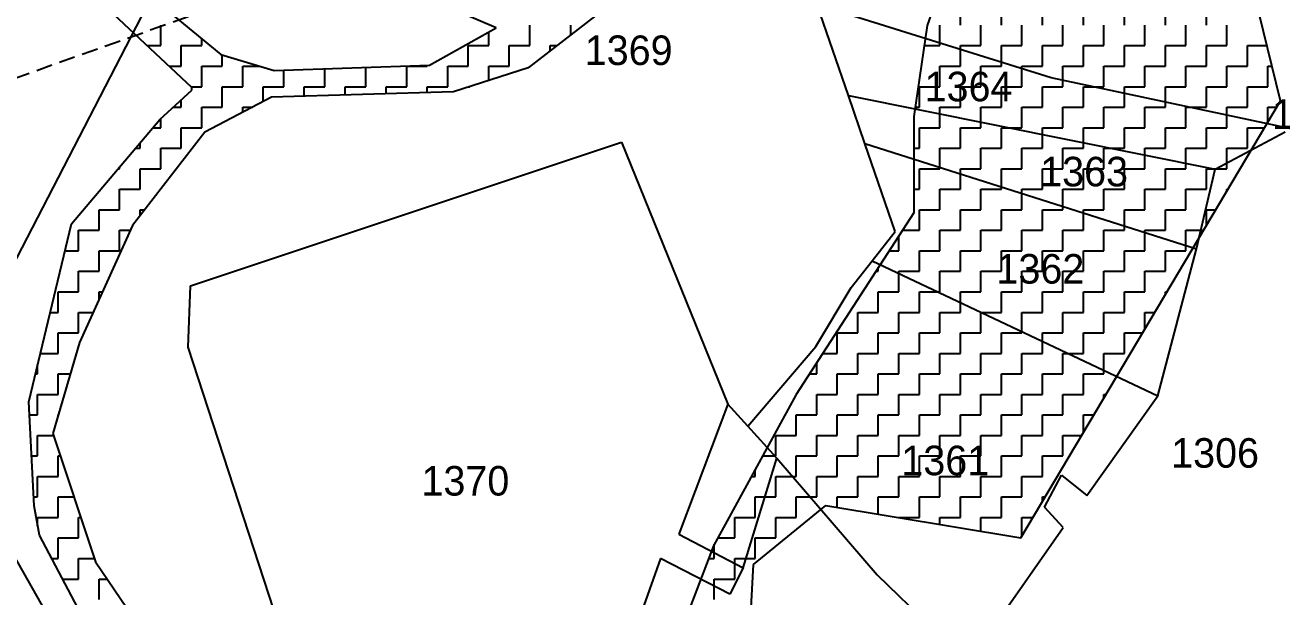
# Model space of a CAD drawing. Header units: metres. Extents: x 291362 to 296970, y 2012513 to 2016467.
# Drawn here: x 293337.3 to 293728.5, y 2013297.3 to 2013475.1 of the extents above; entities that cross this region are included whole.
import ezdxf
from ezdxf.enums import TextEntityAlignment as Align

# ---------------------------------------------------------------- set-up
doc = ezdxf.new("R2010")
doc.units = ezdxf.units.M
doc.linetypes.add('DASHED', pattern=[0.75, 0.5, -0.25])
for name, color, linetype in [('LINE_FOOTPATH', 1, 'DASHED'), ('POLY_HATCH', 12, 'Continuous'), ('POLY_PARCEL', 6, 'Continuous'), ('TEXT_PARCEL', 7, 'Continuous')]:
    doc.layers.add(name, color=color, linetype=linetype)
doc.styles.add('TEXT_MAP', font='')
doc.styles.get('TEXT_MAP').set_extended_font_data('Kruti Dev 050')

msp = doc.modelspace()

# ---------------------------------------------------------------- linework, layer by layer
at = {"layer": 'LINE_FOOTPATH', "ltscale": 10}
msp.add_line((293333.9, 2013458.54), (293423.1, 2013490.24), dxfattribs=at)
at = {"layer": 'POLY_HATCH'}
for p, q in [((293630.61, 2013510.72), (293618.13, 2013474.97)), ((293364.96, 2013493.41), (293398.24, 2013465.97)), ((293483.94, 2013474.28), (293437.34, 2013494.24)), ((293531.36, 2013490.91), (293493.92, 2013461.81)), ((293728.05, 2013451.56), (293719.73, 2013485.65)), ((293389.2, 2013455.7), (293360.08, 2013483.14)), ((293463.14, 2013462.64), (293483.94, 2013474.28)), ((293618.13, 2013474.97), (293613.97, 2013446.7)), ((293398.24, 2013465.97), (293414.88, 2013460.98)), ((293414.88, 2013460.98), (293463.14, 2013462.64)), ((293493.92, 2013461.81), (293470.62, 2013454.33)), ((293379.22, 2013445.72), (293389.2, 2013454.87)), ((293389.2, 2013454.87), (293389.2, 2013455.7)), ((293470.62, 2013454.33), (293414.05, 2013452.66)), ((293414.05, 2013452.66), (293393.25, 2013441.85)), ((293647.26, 2013315.67), (293728.05, 2013451.56)), ((293351.76, 2013413.29), (293379.22, 2013445.72)), ((293613.97, 2013446.7), (293613.97, 2013416.76)), ((293393.25, 2013441.85), (293370.78, 2013412.75)), ((293613.97, 2013416.76), (293577.36, 2013360.22)), ((293338.44, 2013357.98), (293351.76, 2013413.29)), ((293370.78, 2013412.75), (293354.28, 2013376.38)), ((293354.28, 2013376.38), (293345.96, 2013348.11)), ((293577.36, 2013360.22), (293551.58, 2013313.17)), ((293340.1, 2013325.56), (293338.44, 2013357.98)), ((293345.96, 2013348.11), (293359.27, 2013308.19)), ((293341.77, 2013316.41), (293340.1, 2013325.56)), ((293564.06, 2013307.35), (293586.52, 2013325.64)), ((293586.52, 2013325.64), (293647.26, 2013315.67)), ((293362.57, 2013277.33), (293341.77, 2013316.41)), ((293551.58, 2013313.17), (293525.79, 2013245.82)), ((293359.27, 2013308.19), (293380.07, 2013277.43)), ((293561.57, 2013264.11), (293564.06, 2013307.35))]:
    msp.add_line(p, q, dxfattribs=at)
at = {"layer": 'POLY_HATCH', "linetype": 'Continuous'}
for p, q in [((293628.41, 2013475.11), (293628.41, 2013481.5)), ((293641.18, 2013475.11), (293641.18, 2013481.5)), ((293679.47, 2013475.11), (293679.47, 2013481.12)), ((293692.23, 2013475.11), (293692.23, 2013481.5)), ((293705, 2013475.11), (293705, 2013481.5)), ((293653.94, 2013475.11), (293653.94, 2013478.25)), ((293666.7, 2013475.11), (293666.7, 2013479.69)), ((293379.52, 2013468.73), (293379.52, 2013475.11)), ((293481.63, 2013468.73), (293481.63, 2013472.99)), ((293494.39, 2013468.73), (293494.39, 2013475.11)), ((293507.16, 2013472.1), (293507.16, 2013475.11)), ((293622.03, 2013468.73), (293622.03, 2013475.11)), ((293634.79, 2013468.73), (293634.79, 2013475.11)), ((293647.56, 2013468.73), (293647.56, 2013475.11)), ((293660.32, 2013468.73), (293660.32, 2013475.11)), ((293673.09, 2013468.73), (293673.09, 2013475.11)), ((293685.85, 2013468.73), (293685.85, 2013475.11)), ((293698.61, 2013468.73), (293698.61, 2013475.11)), ((293711.38, 2013468.73), (293711.38, 2013475.11)), ((293375.37, 2013468.73), (293379.52, 2013468.73)), ((293385.9, 2013468.73), (293392.28, 2013468.73)), ((293385.9, 2013462.35), (293385.9, 2013468.73)), ((293392.28, 2013468.73), (293392.28, 2013470.88)), ((293475.25, 2013468.73), (293481.63, 2013468.73)), ((293475.25, 2013462.35), (293475.25, 2013468.73)), ((293488.01, 2013468.73), (293494.39, 2013468.73)), ((293488.01, 2013462.35), (293488.01, 2013468.73)), ((293500.77, 2013468.73), (293502.82, 2013468.73)), ((293500.77, 2013467.14), (293500.77, 2013468.73)), ((293617.21, 2013468.73), (293622.03, 2013468.73)), ((293628.41, 2013468.73), (293634.79, 2013468.73)), ((293628.41, 2013462.35), (293628.41, 2013468.73)), ((293641.18, 2013468.73), (293647.56, 2013468.73)), ((293641.18, 2013462.35), (293641.18, 2013468.73)), ((293653.94, 2013468.73), (293660.32, 2013468.73)), ((293653.94, 2013462.35), (293653.94, 2013468.73)), ((293666.7, 2013468.73), (293673.09, 2013468.73)), ((293666.7, 2013462.35), (293666.7, 2013468.73)), ((293679.47, 2013468.73), (293685.85, 2013468.73)), ((293679.47, 2013462.35), (293679.47, 2013468.73)), ((293692.23, 2013468.73), (293698.61, 2013468.73)), ((293692.23, 2013462.35), (293692.23, 2013468.73)), ((293705, 2013468.73), (293711.38, 2013468.73)), ((293705, 2013462.35), (293705, 2013468.73)), ((293717.76, 2013468.73), (293723.86, 2013468.73)), ((293717.76, 2013462.35), (293717.76, 2013468.73)), ((293398.66, 2013462.35), (293398.66, 2013465.84)), ((293382.14, 2013462.35), (293385.9, 2013462.35)), ((293392.28, 2013462.35), (293398.66, 2013462.35)), ((293392.28, 2013455.97), (293392.28, 2013462.35)), ((293405.05, 2013462.35), (293410.3, 2013462.35)), ((293405.05, 2013455.97), (293405.05, 2013462.35)), ((293417.81, 2013455.97), (293417.81, 2013461.08)), ((293430.57, 2013455.97), (293430.57, 2013461.52)), ((293443.34, 2013455.97), (293443.34, 2013461.96)), ((293456.1, 2013462.35), (293462.48, 2013462.35)), ((293456.1, 2013455.97), (293456.1, 2013462.35)), ((293462.48, 2013462.35), (293462.48, 2013462.62)), ((293468.86, 2013462.35), (293475.25, 2013462.35)), ((293468.86, 2013455.97), (293468.86, 2013462.35)), ((293481.63, 2013462.35), (293488.01, 2013462.35)), ((293481.63, 2013457.86), (293481.63, 2013462.35)), ((293494.39, 2013462.35), (293494.61, 2013462.35)), ((293494.39, 2013462.18), (293494.39, 2013462.35)), ((293622.03, 2013462.35), (293628.41, 2013462.35)), ((293622.03, 2013455.97), (293622.03, 2013462.35)), ((293634.79, 2013462.35), (293641.18, 2013462.35)), ((293634.79, 2013455.97), (293634.79, 2013462.35)), ((293647.56, 2013462.35), (293653.94, 2013462.35)), ((293647.56, 2013455.97), (293647.56, 2013462.35)), ((293660.32, 2013462.35), (293666.7, 2013462.35)), ((293660.32, 2013455.97), (293660.32, 2013462.35)), ((293673.09, 2013462.35), (293679.47, 2013462.35)), ((293673.09, 2013455.97), (293673.09, 2013462.35)), ((293685.85, 2013462.35), (293692.23, 2013462.35)), ((293685.85, 2013455.97), (293685.85, 2013462.35)), ((293698.61, 2013462.35), (293705, 2013462.35)), ((293698.61, 2013455.97), (293698.61, 2013462.35)), ((293711.38, 2013462.35), (293717.76, 2013462.35)), ((293711.38, 2013455.97), (293711.38, 2013462.35)), ((293724.14, 2013462.35), (293725.41, 2013462.35)), ((293724.14, 2013455.97), (293724.14, 2013462.35)), ((293388.91, 2013455.97), (293392.28, 2013455.97)), ((293398.66, 2013455.97), (293405.05, 2013455.97)), ((293398.66, 2013449.59), (293398.66, 2013455.97)), ((293411.43, 2013455.97), (293417.81, 2013455.97)), ((293411.43, 2013451.3), (293411.43, 2013455.97)), ((293424.19, 2013455.97), (293430.57, 2013455.97)), ((293424.19, 2013452.96), (293424.19, 2013455.97)), ((293436.95, 2013455.97), (293443.34, 2013455.97)), ((293436.95, 2013453.34), (293436.95, 2013455.97)), ((293449.72, 2013455.97), (293456.1, 2013455.97)), ((293449.72, 2013453.71), (293449.72, 2013455.97)), ((293462.48, 2013455.97), (293468.86, 2013455.97)), ((293462.48, 2013454.09), (293462.48, 2013455.97)), ((293475.25, 2013455.97), (293475.74, 2013455.97)), ((293475.25, 2013455.81), (293475.25, 2013455.97)), ((293615.65, 2013455.97), (293622.03, 2013455.97)), ((293615.65, 2013449.59), (293615.65, 2013455.97)), ((293628.41, 2013455.97), (293634.79, 2013455.97)), ((293628.41, 2013449.59), (293628.41, 2013455.97)), ((293641.18, 2013455.97), (293647.56, 2013455.97)), ((293641.18, 2013449.59), (293641.18, 2013455.97)), ((293653.94, 2013455.97), (293660.32, 2013455.97)), ((293653.94, 2013449.59), (293653.94, 2013455.97)), ((293666.7, 2013455.97), (293673.09, 2013455.97)), ((293666.7, 2013449.59), (293666.7, 2013455.97)), ((293679.47, 2013455.97), (293685.85, 2013455.97)), ((293679.47, 2013449.59), (293679.47, 2013455.97)), ((293692.23, 2013455.97), (293698.61, 2013455.97)), ((293692.23, 2013449.59), (293692.23, 2013455.97)), ((293705, 2013455.97), (293711.38, 2013455.97)), ((293705, 2013449.59), (293705, 2013455.97)), ((293717.76, 2013455.97), (293724.14, 2013455.97)), ((293717.76, 2013449.59), (293717.76, 2013455.97)), ((293383.44, 2013449.59), (293385.9, 2013449.59)), ((293385.9, 2013449.59), (293385.9, 2013451.84)), ((293392.28, 2013449.59), (293398.66, 2013449.59)), ((293392.28, 2013443.2), (293392.28, 2013449.59)), ((293405.05, 2013449.59), (293408.13, 2013449.59)), ((293405.05, 2013447.98), (293405.05, 2013449.59)), ((293614.39, 2013449.59), (293615.65, 2013449.59)), ((293622.03, 2013449.59), (293628.41, 2013449.59)), ((293622.03, 2013443.2), (293622.03, 2013449.59)), ((293634.79, 2013449.59), (293641.18, 2013449.59)), ((293634.79, 2013443.2), (293634.79, 2013449.59)), ((293647.56, 2013449.59), (293653.94, 2013449.59)), ((293647.56, 2013443.2), (293647.56, 2013449.59)), ((293660.32, 2013449.59), (293666.7, 2013449.59)), ((293660.32, 2013443.2), (293660.32, 2013449.59)), ((293673.09, 2013449.59), (293679.47, 2013449.59)), ((293673.09, 2013443.2), (293673.09, 2013449.59)), ((293685.85, 2013449.59), (293692.23, 2013449.59)), ((293685.85, 2013443.2), (293685.85, 2013449.59)), ((293698.61, 2013449.59), (293705, 2013449.59)), ((293698.61, 2013443.2), (293698.61, 2013449.59)), ((293711.38, 2013449.59), (293717.76, 2013449.59)), ((293711.38, 2013443.2), (293711.38, 2013449.59)), ((293724.14, 2013449.59), (293726.87, 2013449.59)), ((293724.14, 2013444.99), (293724.14, 2013449.59)), ((293379.52, 2013443.2), (293379.52, 2013445.99)), ((293377.09, 2013443.2), (293379.52, 2013443.2)), ((293385.9, 2013443.2), (293392.28, 2013443.2)), ((293385.9, 2013436.82), (293385.9, 2013443.2)), ((293615.65, 2013443.2), (293622.03, 2013443.2)), ((293615.65, 2013436.82), (293615.65, 2013443.2)), ((293628.41, 2013443.2), (293634.79, 2013443.2)), ((293628.41, 2013436.82), (293628.41, 2013443.2)), ((293641.18, 2013443.2), (293647.56, 2013443.2)), ((293641.18, 2013436.82), (293641.18, 2013443.2)), ((293653.94, 2013443.2), (293660.32, 2013443.2)), ((293653.94, 2013436.82), (293653.94, 2013443.2)), ((293666.7, 2013443.2), (293673.09, 2013443.2)), ((293666.7, 2013436.82), (293666.7, 2013443.2)), ((293679.47, 2013443.2), (293685.85, 2013443.2)), ((293679.47, 2013436.82), (293679.47, 2013443.2)), ((293692.23, 2013443.2), (293698.61, 2013443.2)), ((293692.23, 2013436.82), (293692.23, 2013443.2)), ((293705, 2013443.2), (293711.38, 2013443.2)), ((293705, 2013436.82), (293705, 2013443.2)), ((293717.76, 2013443.2), (293723.08, 2013443.2)), ((293717.76, 2013436.82), (293717.76, 2013443.2)), ((293373.14, 2013436.82), (293373.14, 2013438.53)), ((293371.69, 2013436.82), (293373.14, 2013436.82)), ((293379.52, 2013436.82), (293385.9, 2013436.82)), ((293379.52, 2013430.44), (293379.52, 2013436.82)), ((293613.97, 2013436.82), (293615.65, 2013436.82)), ((293622.03, 2013436.82), (293628.41, 2013436.82)), ((293622.03, 2013430.44), (293622.03, 2013436.82)), ((293634.79, 2013436.82), (293641.18, 2013436.82)), ((293634.79, 2013430.44), (293634.79, 2013436.82)), ((293647.56, 2013436.82), (293653.94, 2013436.82)), ((293647.56, 2013430.44), (293647.56, 2013436.82)), ((293660.32, 2013436.82), (293666.7, 2013436.82)), ((293660.32, 2013430.44), (293660.32, 2013436.82)), ((293673.09, 2013436.82), (293679.47, 2013436.82)), ((293673.09, 2013430.44), (293673.09, 2013436.82)), ((293685.85, 2013436.82), (293692.23, 2013436.82)), ((293685.85, 2013430.44), (293685.85, 2013436.82)), ((293698.61, 2013436.82), (293705, 2013436.82)), ((293698.61, 2013430.44), (293698.61, 2013436.82)), ((293711.38, 2013436.82), (293717.76, 2013436.82)), ((293711.38, 2013430.44), (293711.38, 2013436.82)), ((293366.28, 2013430.44), (293366.75, 2013430.44)), ((293366.75, 2013430.44), (293366.75, 2013431)), ((293373.14, 2013430.44), (293379.52, 2013430.44)), ((293373.14, 2013424.06), (293373.14, 2013430.44)), ((293615.65, 2013430.44), (293622.03, 2013430.44)), ((293615.65, 2013424.06), (293615.65, 2013430.44)), ((293628.41, 2013430.44), (293634.79, 2013430.44)), ((293628.41, 2013424.06), (293628.41, 2013430.44)), ((293641.18, 2013430.44), (293647.56, 2013430.44)), ((293641.18, 2013424.06), (293641.18, 2013430.44)), ((293653.94, 2013430.44), (293660.32, 2013430.44)), ((293653.94, 2013424.06), (293653.94, 2013430.44)), ((293666.7, 2013430.44), (293673.09, 2013430.44)), ((293666.7, 2013424.06), (293666.7, 2013430.44)), ((293679.47, 2013430.44), (293685.85, 2013430.44)), ((293679.47, 2013424.06), (293679.47, 2013430.44)), ((293692.23, 2013430.44), (293698.61, 2013430.44)), ((293692.23, 2013424.06), (293692.23, 2013430.44)), ((293705, 2013430.44), (293711.38, 2013430.44)), ((293705, 2013424.06), (293705, 2013430.44)), ((293366.75, 2013424.06), (293373.14, 2013424.06)), ((293366.75, 2013417.68), (293366.75, 2013424.06)), ((293613.97, 2013424.06), (293615.65, 2013424.06)), ((293622.03, 2013424.06), (293628.41, 2013424.06)), ((293622.03, 2013417.68), (293622.03, 2013424.06)), ((293634.79, 2013424.06), (293641.18, 2013424.06)), ((293634.79, 2013417.68), (293634.79, 2013424.06)), ((293647.56, 2013424.06), (293653.94, 2013424.06)), ((293647.56, 2013417.68), (293647.56, 2013424.06)), ((293660.32, 2013424.06), (293666.7, 2013424.06)), ((293660.32, 2013417.68), (293660.32, 2013424.06)), ((293673.09, 2013424.06), (293679.47, 2013424.06)), ((293673.09, 2013417.68), (293673.09, 2013424.06)), ((293685.85, 2013424.06), (293692.23, 2013424.06)), ((293685.85, 2013417.68), (293685.85, 2013424.06)), ((293698.61, 2013424.06), (293705, 2013424.06)), ((293698.61, 2013417.68), (293698.61, 2013424.06)), ((293711.38, 2013424.06), (293711.7, 2013424.06)), ((293711.38, 2013423.52), (293711.38, 2013424.06)), ((293360.37, 2013417.68), (293366.75, 2013417.68)), ((293360.37, 2013411.29), (293360.37, 2013417.68)), ((293373.14, 2013417.68), (293374.59, 2013417.68)), ((293373.14, 2013415.8), (293373.14, 2013417.68)), ((293615.65, 2013417.68), (293622.03, 2013417.68)), ((293615.65, 2013411.29), (293615.65, 2013417.68)), ((293628.41, 2013417.68), (293634.79, 2013417.68)), ((293628.41, 2013411.29), (293628.41, 2013417.68)), ((293641.18, 2013417.68), (293647.56, 2013417.68)), ((293641.18, 2013411.29), (293641.18, 2013417.68)), ((293653.94, 2013417.68), (293660.32, 2013417.68)), ((293653.94, 2013411.29), (293653.94, 2013417.68)), ((293666.7, 2013417.68), (293673.09, 2013417.68)), ((293666.7, 2013411.29), (293666.7, 2013417.68)), ((293679.47, 2013417.68), (293685.85, 2013417.68)), ((293679.47, 2013411.29), (293679.47, 2013417.68)), ((293692.23, 2013417.68), (293698.61, 2013417.68)), ((293692.23, 2013411.29), (293692.23, 2013417.68)), ((293705, 2013417.68), (293707.9, 2013417.68)), ((293705, 2013412.78), (293705, 2013417.68)), ((293353.99, 2013411.29), (293360.37, 2013411.29)), ((293353.99, 2013404.91), (293353.99, 2013411.29)), ((293366.75, 2013411.29), (293370.12, 2013411.29)), ((293366.75, 2013404.91), (293366.75, 2013411.29)), ((293610.43, 2013411.29), (293615.65, 2013411.29)), ((293622.03, 2013411.29), (293628.41, 2013411.29)), ((293622.03, 2013404.91), (293622.03, 2013411.29)), ((293634.79, 2013411.29), (293641.18, 2013411.29)), ((293634.79, 2013404.91), (293634.79, 2013411.29)), ((293647.56, 2013411.29), (293653.94, 2013411.29)), ((293647.56, 2013404.91), (293647.56, 2013411.29)), ((293660.32, 2013411.29), (293666.7, 2013411.29)), ((293660.32, 2013404.91), (293660.32, 2013411.29)), ((293673.09, 2013411.29), (293679.47, 2013411.29)), ((293673.09, 2013404.91), (293673.09, 2013411.29)), ((293685.85, 2013411.29), (293692.23, 2013411.29)), ((293685.85, 2013404.91), (293685.85, 2013411.29)), ((293698.61, 2013411.29), (293704.11, 2013411.29)), ((293698.61, 2013404.91), (293698.61, 2013411.29)), ((293609.27, 2013404.91), (293609.27, 2013409.5)), ((293349.74, 2013404.91), (293353.99, 2013404.91)), ((293360.37, 2013404.91), (293366.75, 2013404.91)), ((293360.37, 2013398.53), (293360.37, 2013404.91)), ((293606.29, 2013404.91), (293609.27, 2013404.91)), ((293615.65, 2013404.91), (293622.03, 2013404.91)), ((293615.65, 2013398.53), (293615.65, 2013404.91)), ((293628.41, 2013404.91), (293634.79, 2013404.91)), ((293628.41, 2013398.53), (293628.41, 2013404.91)), ((293641.18, 2013404.91), (293647.56, 2013404.91)), ((293641.18, 2013398.53), (293641.18, 2013404.91)), ((293653.94, 2013404.91), (293660.32, 2013404.91)), ((293653.94, 2013398.53), (293653.94, 2013404.91)), ((293666.7, 2013404.91), (293673.09, 2013404.91)), ((293666.7, 2013398.53), (293666.7, 2013404.91)), ((293679.47, 2013404.91), (293685.85, 2013404.91)), ((293679.47, 2013398.53), (293679.47, 2013404.91)), ((293692.23, 2013404.91), (293698.61, 2013404.91)), ((293692.23, 2013398.53), (293692.23, 2013404.91)), ((293353.99, 2013398.53), (293360.37, 2013398.53)), ((293353.99, 2013392.15), (293353.99, 2013398.53)), ((293602.16, 2013398.53), (293602.88, 2013398.53)), ((293602.88, 2013398.53), (293602.88, 2013399.64)), ((293609.27, 2013398.53), (293615.65, 2013398.53)), ((293609.27, 2013392.15), (293609.27, 2013398.53)), ((293622.03, 2013398.53), (293628.41, 2013398.53)), ((293622.03, 2013392.15), (293622.03, 2013398.53)), ((293634.79, 2013398.53), (293641.18, 2013398.53)), ((293634.79, 2013392.15), (293634.79, 2013398.53)), ((293647.56, 2013398.53), (293653.94, 2013398.53)), ((293647.56, 2013392.15), (293647.56, 2013398.53)), ((293660.32, 2013398.53), (293666.7, 2013398.53)), ((293660.32, 2013392.15), (293660.32, 2013398.53)), ((293673.09, 2013398.53), (293679.47, 2013398.53)), ((293673.09, 2013392.15), (293673.09, 2013398.53)), ((293685.85, 2013398.53), (293692.23, 2013398.53)), ((293685.85, 2013392.15), (293685.85, 2013398.53)), ((293347.61, 2013392.15), (293353.99, 2013392.15)), ((293347.61, 2013385.77), (293347.61, 2013392.15)), ((293360.37, 2013392.15), (293361.43, 2013392.15)), ((293360.37, 2013389.81), (293360.37, 2013392.15)), ((293602.88, 2013392.15), (293609.27, 2013392.15)), ((293602.88, 2013385.77), (293602.88, 2013392.15)), ((293615.65, 2013392.15), (293622.03, 2013392.15)), ((293615.65, 2013385.77), (293615.65, 2013392.15)), ((293628.41, 2013392.15), (293634.79, 2013392.15)), ((293628.41, 2013385.77), (293628.41, 2013392.15)), ((293641.18, 2013392.15), (293647.56, 2013392.15)), ((293641.18, 2013385.77), (293641.18, 2013392.15)), ((293653.94, 2013392.15), (293660.32, 2013392.15)), ((293653.94, 2013385.77), (293653.94, 2013392.15)), ((293666.7, 2013392.15), (293673.09, 2013392.15)), ((293666.7, 2013385.77), (293666.7, 2013392.15)), ((293679.47, 2013392.15), (293685.85, 2013392.15)), ((293679.47, 2013385.77), (293679.47, 2013392.15)), ((293692.23, 2013392.15), (293692.73, 2013392.15)), ((293692.23, 2013391.31), (293692.23, 2013392.15)), ((293345.13, 2013385.77), (293347.61, 2013385.77)), ((293353.99, 2013385.77), (293358.54, 2013385.77)), ((293353.99, 2013379.38), (293353.99, 2013385.77)), ((293596.5, 2013385.77), (293602.88, 2013385.77)), ((293596.5, 2013379.38), (293596.5, 2013385.77)), ((293609.27, 2013385.77), (293615.65, 2013385.77)), ((293609.27, 2013379.38), (293609.27, 2013385.77)), ((293622.03, 2013385.77), (293628.41, 2013385.77)), ((293622.03, 2013379.38), (293622.03, 2013385.77)), ((293634.79, 2013385.77), (293641.18, 2013385.77)), ((293634.79, 2013379.38), (293634.79, 2013385.77)), ((293647.56, 2013385.77), (293653.94, 2013385.77)), ((293647.56, 2013379.38), (293647.56, 2013385.77)), ((293660.32, 2013385.77), (293666.7, 2013385.77)), ((293660.32, 2013379.38), (293660.32, 2013385.77)), ((293673.09, 2013385.77), (293679.47, 2013385.77)), ((293673.09, 2013379.38), (293673.09, 2013385.77)), ((293685.85, 2013385.77), (293688.93, 2013385.77)), ((293685.85, 2013380.58), (293685.85, 2013385.77)), ((293347.61, 2013379.38), (293353.99, 2013379.38)), ((293347.61, 2013373), (293347.61, 2013379.38)), ((293590.12, 2013379.38), (293596.5, 2013379.38)), ((293590.12, 2013373), (293590.12, 2013379.38)), ((293602.88, 2013379.38), (293609.27, 2013379.38)), ((293602.88, 2013373), (293602.88, 2013379.38)), ((293615.65, 2013379.38), (293622.03, 2013379.38)), ((293615.65, 2013373), (293615.65, 2013379.38)), ((293628.41, 2013379.38), (293634.79, 2013379.38)), ((293628.41, 2013373), (293628.41, 2013379.38)), ((293641.18, 2013379.38), (293647.56, 2013379.38)), ((293641.18, 2013373), (293641.18, 2013379.38)), ((293653.94, 2013379.38), (293660.32, 2013379.38)), ((293653.94, 2013373), (293653.94, 2013379.38)), ((293666.7, 2013379.38), (293673.09, 2013379.38)), ((293666.7, 2013373), (293666.7, 2013379.38)), ((293679.47, 2013379.38), (293685.14, 2013379.38)), ((293679.47, 2013373), (293679.47, 2013379.38)), ((293342.06, 2013373), (293347.61, 2013373)), ((293585.64, 2013373), (293590.12, 2013373)), ((293596.5, 2013373), (293602.88, 2013373)), ((293596.5, 2013366.62), (293596.5, 2013373)), ((293609.27, 2013373), (293615.65, 2013373)), ((293609.27, 2013366.62), (293609.27, 2013373)), ((293622.03, 2013373), (293628.41, 2013373)), ((293622.03, 2013366.62), (293622.03, 2013373)), ((293634.79, 2013373), (293641.18, 2013373)), ((293634.79, 2013366.62), (293634.79, 2013373)), ((293647.56, 2013373), (293653.94, 2013373)), ((293647.56, 2013366.62), (293647.56, 2013373)), ((293660.32, 2013373), (293666.7, 2013373)), ((293660.32, 2013366.62), (293660.32, 2013373)), ((293673.09, 2013373), (293679.47, 2013373)), ((293673.09, 2013366.62), (293673.09, 2013373)), ((293341.23, 2013366.62), (293341.23, 2013369.55)), ((293583.74, 2013366.62), (293583.74, 2013370.07)), ((293340.52, 2013366.62), (293341.23, 2013366.62)), ((293347.61, 2013366.62), (293351.4, 2013366.62)), ((293347.61, 2013360.24), (293347.61, 2013366.62)), ((293581.5, 2013366.62), (293583.74, 2013366.62)), ((293590.12, 2013366.62), (293596.5, 2013366.62)), ((293590.12, 2013360.24), (293590.12, 2013366.62)), ((293602.88, 2013366.62), (293609.27, 2013366.62)), ((293602.88, 2013360.24), (293602.88, 2013366.62)), ((293615.65, 2013366.62), (293622.03, 2013366.62)), ((293615.65, 2013360.24), (293615.65, 2013366.62)), ((293628.41, 2013366.62), (293634.79, 2013366.62)), ((293628.41, 2013360.24), (293628.41, 2013366.62)), ((293641.18, 2013366.62), (293647.56, 2013366.62)), ((293641.18, 2013360.24), (293641.18, 2013366.62)), ((293653.94, 2013366.62), (293660.32, 2013366.62)), ((293653.94, 2013360.24), (293653.94, 2013366.62)), ((293666.7, 2013366.62), (293673.09, 2013366.62)), ((293666.7, 2013360.24), (293666.7, 2013366.62)), ((293341.23, 2013360.24), (293347.61, 2013360.24)), ((293341.23, 2013353.86), (293341.23, 2013360.24)), ((293583.74, 2013360.24), (293590.12, 2013360.24)), ((293583.74, 2013353.86), (293583.74, 2013360.24)), ((293596.5, 2013360.24), (293602.88, 2013360.24)), ((293596.5, 2013353.86), (293596.5, 2013360.24)), ((293609.27, 2013360.24), (293615.65, 2013360.24)), ((293609.27, 2013353.86), (293609.27, 2013360.24)), ((293622.03, 2013360.24), (293628.41, 2013360.24)), ((293622.03, 2013353.86), (293622.03, 2013360.24)), ((293634.79, 2013360.24), (293641.18, 2013360.24)), ((293634.79, 2013353.86), (293634.79, 2013360.24)), ((293647.56, 2013360.24), (293653.94, 2013360.24)), ((293647.56, 2013353.86), (293647.56, 2013360.24)), ((293660.32, 2013360.24), (293666.7, 2013360.24)), ((293660.32, 2013353.86), (293660.32, 2013360.24)), ((293673.09, 2013360.24), (293673.76, 2013360.24)), ((293673.09, 2013359.11), (293673.09, 2013360.24)), ((293338.65, 2013353.86), (293341.23, 2013353.86)), ((293347.61, 2013353.86), (293347.65, 2013353.86)), ((293347.61, 2013353.72), (293347.61, 2013353.86)), ((293577.36, 2013353.86), (293583.74, 2013353.86)), ((293577.36, 2013347.47), (293577.36, 2013353.86)), ((293590.12, 2013353.86), (293596.5, 2013353.86)), ((293590.12, 2013347.47), (293590.12, 2013353.86)), ((293602.88, 2013353.86), (293609.27, 2013353.86)), ((293602.88, 2013347.47), (293602.88, 2013353.86)), ((293615.65, 2013353.86), (293622.03, 2013353.86)), ((293615.65, 2013347.47), (293615.65, 2013353.86)), ((293628.41, 2013353.86), (293634.79, 2013353.86)), ((293628.41, 2013347.47), (293628.41, 2013353.86)), ((293641.18, 2013353.86), (293647.56, 2013353.86)), ((293641.18, 2013347.47), (293641.18, 2013353.86)), ((293653.94, 2013353.86), (293660.32, 2013353.86)), ((293653.94, 2013347.47), (293653.94, 2013353.86)), ((293666.7, 2013353.86), (293669.96, 2013353.86)), ((293666.7, 2013348.37), (293666.7, 2013353.86)), ((293341.23, 2013347.47), (293346.17, 2013347.47)), ((293341.23, 2013341.09), (293341.23, 2013347.47)), ((293570.98, 2013347.47), (293577.36, 2013347.47)), ((293570.98, 2013341.09), (293570.98, 2013347.47)), ((293583.74, 2013347.47), (293590.12, 2013347.47)), ((293583.74, 2013341.09), (293583.74, 2013347.47)), ((293596.5, 2013347.47), (293602.88, 2013347.47)), ((293596.5, 2013341.09), (293596.5, 2013347.47)), ((293609.27, 2013347.47), (293615.65, 2013347.47)), ((293609.27, 2013341.09), (293609.27, 2013347.47)), ((293622.03, 2013347.47), (293628.41, 2013347.47)), ((293622.03, 2013341.09), (293622.03, 2013347.47)), ((293634.79, 2013347.47), (293641.18, 2013347.47)), ((293634.79, 2013341.09), (293634.79, 2013347.47)), ((293647.56, 2013347.47), (293653.94, 2013347.47)), ((293647.56, 2013341.09), (293647.56, 2013347.47)), ((293660.32, 2013347.47), (293666.17, 2013347.47)), ((293660.32, 2013341.09), (293660.32, 2013347.47)), ((293339.31, 2013341.09), (293341.23, 2013341.09)), ((293347.61, 2013341.09), (293348.3, 2013341.09)), ((293347.61, 2013334.71), (293347.61, 2013341.09)), ((293566.88, 2013341.09), (293570.98, 2013341.09)), ((293577.36, 2013341.09), (293583.74, 2013341.09)), ((293577.36, 2013334.71), (293577.36, 2013341.09)), ((293590.12, 2013341.09), (293596.5, 2013341.09)), ((293590.12, 2013334.71), (293590.12, 2013341.09)), ((293602.88, 2013341.09), (293609.27, 2013341.09)), ((293602.88, 2013334.71), (293602.88, 2013341.09)), ((293615.65, 2013341.09), (293622.03, 2013341.09)), ((293615.65, 2013334.71), (293615.65, 2013341.09)), ((293628.41, 2013341.09), (293634.79, 2013341.09)), ((293628.41, 2013334.71), (293628.41, 2013341.09)), ((293641.18, 2013341.09), (293647.56, 2013341.09)), ((293641.18, 2013334.71), (293641.18, 2013341.09)), ((293653.94, 2013341.09), (293660.32, 2013341.09)), ((293653.94, 2013334.71), (293653.94, 2013341.09)), ((293564.59, 2013334.71), (293564.59, 2013336.92)), ((293341.23, 2013334.71), (293347.61, 2013334.71)), ((293341.23, 2013328.33), (293341.23, 2013334.71)), ((293563.38, 2013334.71), (293564.59, 2013334.71)), ((293570.98, 2013334.71), (293577.36, 2013334.71)), ((293570.98, 2013328.33), (293570.98, 2013334.71)), ((293583.74, 2013334.71), (293590.12, 2013334.71)), ((293583.74, 2013328.33), (293583.74, 2013334.71)), ((293596.5, 2013334.71), (293602.88, 2013334.71)), ((293596.5, 2013328.33), (293596.5, 2013334.71)), ((293609.27, 2013334.71), (293615.65, 2013334.71)), ((293609.27, 2013328.33), (293609.27, 2013334.71)), ((293622.03, 2013334.71), (293628.41, 2013334.71)), ((293622.03, 2013328.33), (293622.03, 2013334.71)), ((293634.79, 2013334.71), (293641.18, 2013334.71)), ((293634.79, 2013328.33), (293634.79, 2013334.71)), ((293647.56, 2013334.71), (293653.94, 2013334.71)), ((293647.56, 2013328.33), (293647.56, 2013334.71)), ((293339.96, 2013328.33), (293341.23, 2013328.33)), ((293347.61, 2013328.33), (293352.55, 2013328.33)), ((293347.61, 2013321.95), (293347.61, 2013328.33)), ((293564.59, 2013328.33), (293570.98, 2013328.33)), ((293564.59, 2013321.95), (293564.59, 2013328.33)), ((293577.36, 2013328.33), (293583.74, 2013328.33)), ((293577.36, 2013321.95), (293577.36, 2013328.33)), ((293590.12, 2013328.33), (293596.5, 2013328.33)), ((293590.12, 2013325.05), (293590.12, 2013328.33)), ((293602.88, 2013328.33), (293609.27, 2013328.33)), ((293602.88, 2013322.96), (293602.88, 2013328.33)), ((293615.65, 2013328.33), (293622.03, 2013328.33)), ((293615.65, 2013321.95), (293615.65, 2013328.33)), ((293628.41, 2013328.33), (293634.79, 2013328.33)), ((293628.41, 2013321.95), (293628.41, 2013328.33)), ((293641.18, 2013328.33), (293647.56, 2013328.33)), ((293641.18, 2013321.95), (293641.18, 2013328.33)), ((293653.94, 2013328.33), (293654.79, 2013328.33)), ((293653.94, 2013326.9), (293653.94, 2013328.33)), ((293341.23, 2013321.95), (293347.61, 2013321.95)), ((293341.23, 2013319.38), (293341.23, 2013321.95)), ((293353.99, 2013321.95), (293354.68, 2013321.95)), ((293353.99, 2013315.57), (293353.99, 2013321.95)), ((293558.21, 2013321.95), (293564.59, 2013321.95)), ((293558.21, 2013315.57), (293558.21, 2013321.95)), ((293570.98, 2013321.95), (293577.36, 2013321.95)), ((293570.98, 2013315.57), (293570.98, 2013321.95)), ((293609.27, 2013321.95), (293615.65, 2013321.95)), ((293609.27, 2013321.91), (293609.27, 2013321.95)), ((293622.03, 2013321.95), (293628.41, 2013321.95)), ((293622.03, 2013319.81), (293622.03, 2013321.95)), ((293634.79, 2013321.95), (293641.18, 2013321.95)), ((293634.79, 2013317.71), (293634.79, 2013321.95)), ((293647.56, 2013321.95), (293650.99, 2013321.95)), ((293647.56, 2013316.17), (293647.56, 2013321.95)), ((293347.61, 2013315.57), (293353.99, 2013315.57)), ((293347.61, 2013309.18), (293347.61, 2013315.57)), ((293551.83, 2013309.18), (293551.83, 2013313.62)), ((293552.89, 2013315.57), (293558.21, 2013315.57)), ((293564.59, 2013315.57), (293570.98, 2013315.57)), ((293564.59, 2013309.18), (293564.59, 2013315.57)), ((293345.61, 2013309.18), (293347.61, 2013309.18)), ((293353.99, 2013309.18), (293358.94, 2013309.18)), ((293353.99, 2013302.8), (293353.99, 2013309.18)), ((293550.05, 2013309.18), (293551.83, 2013309.18)), ((293558.21, 2013309.18), (293564.59, 2013309.18)), ((293558.21, 2013302.8), (293558.21, 2013309.18)), ((293349.01, 2013302.8), (293353.99, 2013302.8)), ((293360.37, 2013302.8), (293362.91, 2013302.8)), ((293360.37, 2013296.42), (293360.37, 2013302.8)), ((293551.83, 2013302.8), (293558.21, 2013302.8)), ((293551.83, 2013296.42), (293551.83, 2013302.8))]:
    msp.add_line(p, q, dxfattribs=at)
at = {"layer": 'POLY_PARCEL'}
for p, q in [((293327, 2013387.75), (293383.82, 2013497.63)), ((293656.7, 2013458.68), (293583.89, 2013481.44)), ((293593.58, 2013453.24), (293583.89, 2013481.44)), ((293731.4, 2013442.9), (293656.7, 2013458.68)), ((293593.58, 2013453.24), (293707.73, 2013430.28)), ((293598.72, 2013438.29), (293593.58, 2013453.24)), ((293707.73, 2013430.28), (293729.54, 2013441.91)), ((293388.77, 2013394.06), (293522.92, 2013438.74)), ((293522.92, 2013438.74), (293556.06, 2013357.25)), ((293598.72, 2013438.29), (293701.95, 2013405.57)), ((293608.14, 2013410.88), (293598.72, 2013438.29)), ((293701.95, 2013405.57), (293707.73, 2013430.28)), ((293601.01, 2013401.84), (293608.14, 2013410.88)), ((293689.85, 2013359.83), (293701.95, 2013405.57)), ((293594.46, 2013393.53), (293601.01, 2013401.84)), ((293601.01, 2013401.84), (293689.85, 2013359.83)), ((293388.09, 2013374.93), (293388.77, 2013394.06)), ((293583.41, 2013375.13), (293594.46, 2013393.53)), ((293436.49, 2013226.67), (293388.09, 2013374.93)), ((293562.26, 2013350.41), (293583.41, 2013375.13)), ((293667.75, 2013328.81), (293689.85, 2013359.83)), ((293556.06, 2013357.25), (293540.8, 2013316.77)), ((293562.26, 2013350.41), (293556.06, 2013357.25)), ((293571.31, 2013340.43), (293562.26, 2013350.41)), ((293560.79, 2013306.26), (293571.31, 2013340.43)), ((293571.31, 2013340.43), (293602.52, 2013304.1)), ((293320.71, 2013333.02), (293344.91, 2013290.43)), ((293654.6, 2013325.13), (293659.86, 2013335.12)), ((293659.86, 2013335.12), (293667.75, 2013328.81)), ((293660.39, 2013318.83), (293654.6, 2013325.13)), ((293540.8, 2013316.77), (293560.79, 2013306.26)), ((293630.93, 2013276.77), (293660.39, 2013318.83)), ((293535.09, 2013309.14), (293510.37, 2013239.74)), ((293556.66, 2013298.1), (293535.09, 2013309.14)), ((293560.79, 2013306.26), (293556.66, 2013298.1)), ((293602.52, 2013304.1), (293630.93, 2013276.77))]:
    msp.add_line(p, q, dxfattribs=at)

# ---------------------------------------------------------------- texts
at = {"layer": 'TEXT_PARCEL', "style": 'TEXT_MAP'}
for s, p in [('1369', (293525.18, 2013467.31)), ('1364', (293630.95, 2013456.02)), ('1305', (293739.07, 2013447.44)), ('1363', (293666.92, 2013429.56)), ('1362', (293653.32, 2013399.31)), ('1361', (293623.72, 2013339.7)), ('1306', (293707.69, 2013342.04)), ('1370', (293474.36, 2013333.37))]:
    msp.add_text(s, height=9.19, dxfattribs=at).set_placement(p, align=Align.MIDDLE)

doc.saveas('drawing.dxf')
